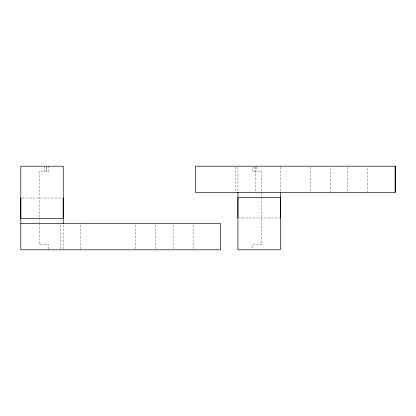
<?xml version="1.0" encoding="UTF-8"?>
<svg xmlns="http://www.w3.org/2000/svg" width="416" height="416" viewBox="0 0 416 416"><rect width="100%" height="100%" fill="white"/><g stroke="black" fill="none" stroke-linecap="round" stroke-linejoin="round"><path stroke-width="0.31" stroke-dasharray="2.08 1.56" d="M60.741 249.174L60.741 223.605M63.237 249.174L63.237 224.531M80.714 249.174L80.714 223.605M310.32 191.121L310.32 166.826M330.294 192.395L330.294 166.826M347.766 191.121L347.766 166.826M367.739 192.395L367.739 166.826M22.084 198.016L62.598 198.016M238.566 217.984L280.363 217.984M280.363 166.826L280.363 191.469M261.643 191.204L261.643 171.179L252.361 171.179L252.361 166.811M261.643 191.849L261.643 196.373M261.643 197.018L261.643 244.821L252.361 244.821L252.361 249.813M256.74 166.811L256.74 171.179M255.398 166.826L255.398 192.395M254.696 166.811L254.696 171.179M237.926 166.826L237.926 191.469M235.43 166.826L235.43 192.395M193.055 224.879L193.055 249.813M173.082 224.879L173.082 249.813M155.61 224.879L155.61 249.813M135.637 224.879L135.637 249.813M48.802 166.187L48.802 171.179L39.525 171.179L39.525 217.688M48.802 249.189L48.802 244.821L39.525 244.821L39.525 223.506M44.424 166.187L44.424 171.179M39.525 218.338L39.525 222.856M46.467 166.811L46.467 171.179L46.467 166.811"/><path stroke-width="0.62" d="M63.237 223.881L63.237 166.187L20.8 166.187L20.8 249.813L220.516 249.813L220.516 223.605L20.8 223.605M237.926 217.984L237.926 198.016M280.363 217.984L280.363 198.016M395.2 192.395L395.2 166.187L195.484 166.187L195.484 192.395L395.2 192.395L395.2 166.187M237.926 197.392L280.363 197.392M20.8 218.608L63.237 218.608M280.363 192.119L280.363 249.813L237.926 249.813L237.926 192.119M63.237 198.016L63.237 217.984M20.8 198.016L20.8 217.984"/></g></svg>
